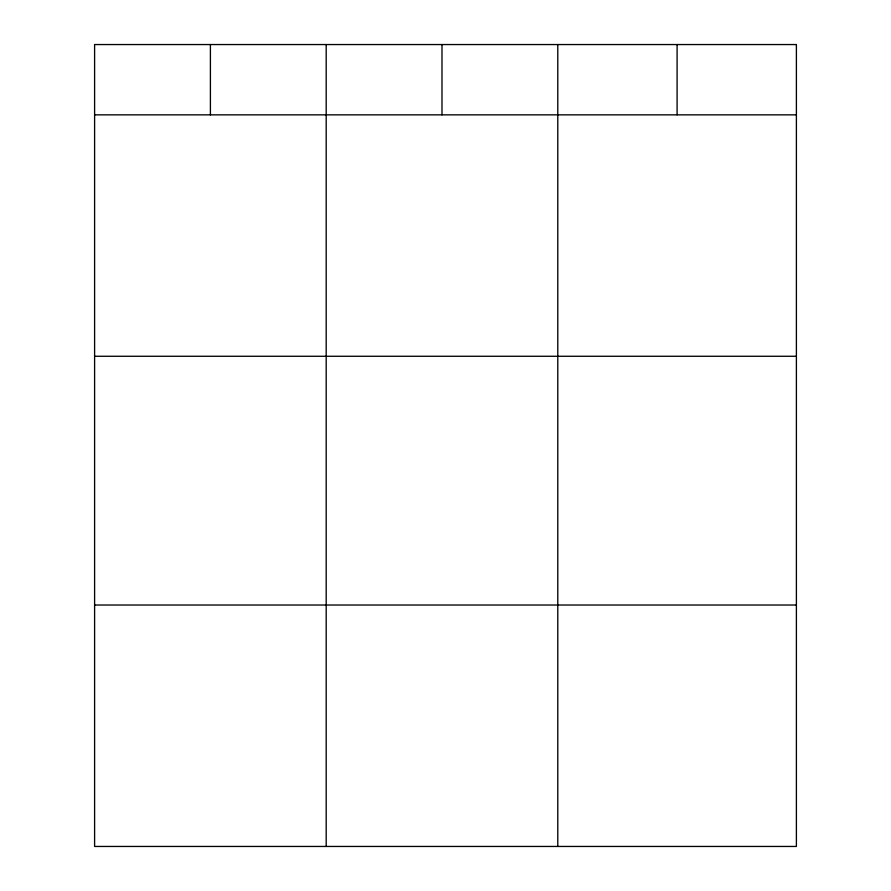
<?xml version="1.0" encoding="UTF-8"?>
<svg xmlns="http://www.w3.org/2000/svg" width="891" height="891" viewBox="0 0 891 891"><rect width="100%" height="100%" fill="white"/><g stroke="black" fill="none" stroke-linecap="round" stroke-linejoin="round"><path stroke-width="1.34" d="M94.602 114.85L796.398 114.85M94.602 356.277L796.398 356.277M94.602 605.022L796.398 605.022M677.093 44.55L677.093 114.85M557.788 44.55L557.788 846.45M441.992 44.55L441.992 114.85M326.195 44.55L326.195 846.45M210.399 44.55L210.399 114.85M796.398 44.55L94.602 44.55L94.602 846.45L796.398 846.45L796.398 44.55"/></g></svg>
